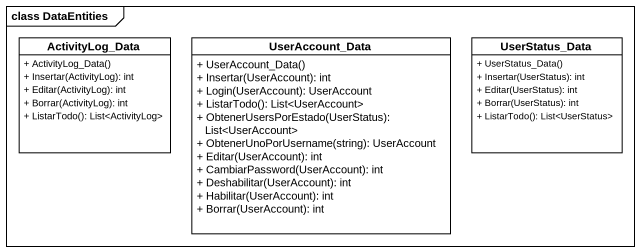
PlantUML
@startuml
mainframe class DataEntities
hide circle
hide empty members
skinparam classAttributeIconSize 0
class ActivityLog_Data {
  + ActivityLog_Data()
  + Insertar(ActivityLog): int
  + Editar(ActivityLog): int
  + Borrar(ActivityLog): int
  + ListarTodo(): List<ActivityLog>
}
class UserAccount_Data {
  + UserAccount_Data()
  + Insertar(UserAccount): int
  + Login(UserAccount): UserAccount
  + ListarTodo(): List<UserAccount>
  + ObtenerUsersPorEstado(UserStatus): List<UserAccount>
  + ObtenerUnoPorUsername(string): UserAccount
  + Editar(UserAccount): int
  + CambiarPassword(UserAccount): int
  + Deshabilitar(UserAccount): int
  + Habilitar(UserAccount): int
  + Borrar(UserAccount): int
}
class UserStatus_Data {
  + UserStatus_Data()
  + Insertar(UserStatus): int
  + Editar(UserStatus): int
  + Borrar(UserStatus): int
  + ListarTodo(): List<UserStatus>
}
@enduml
